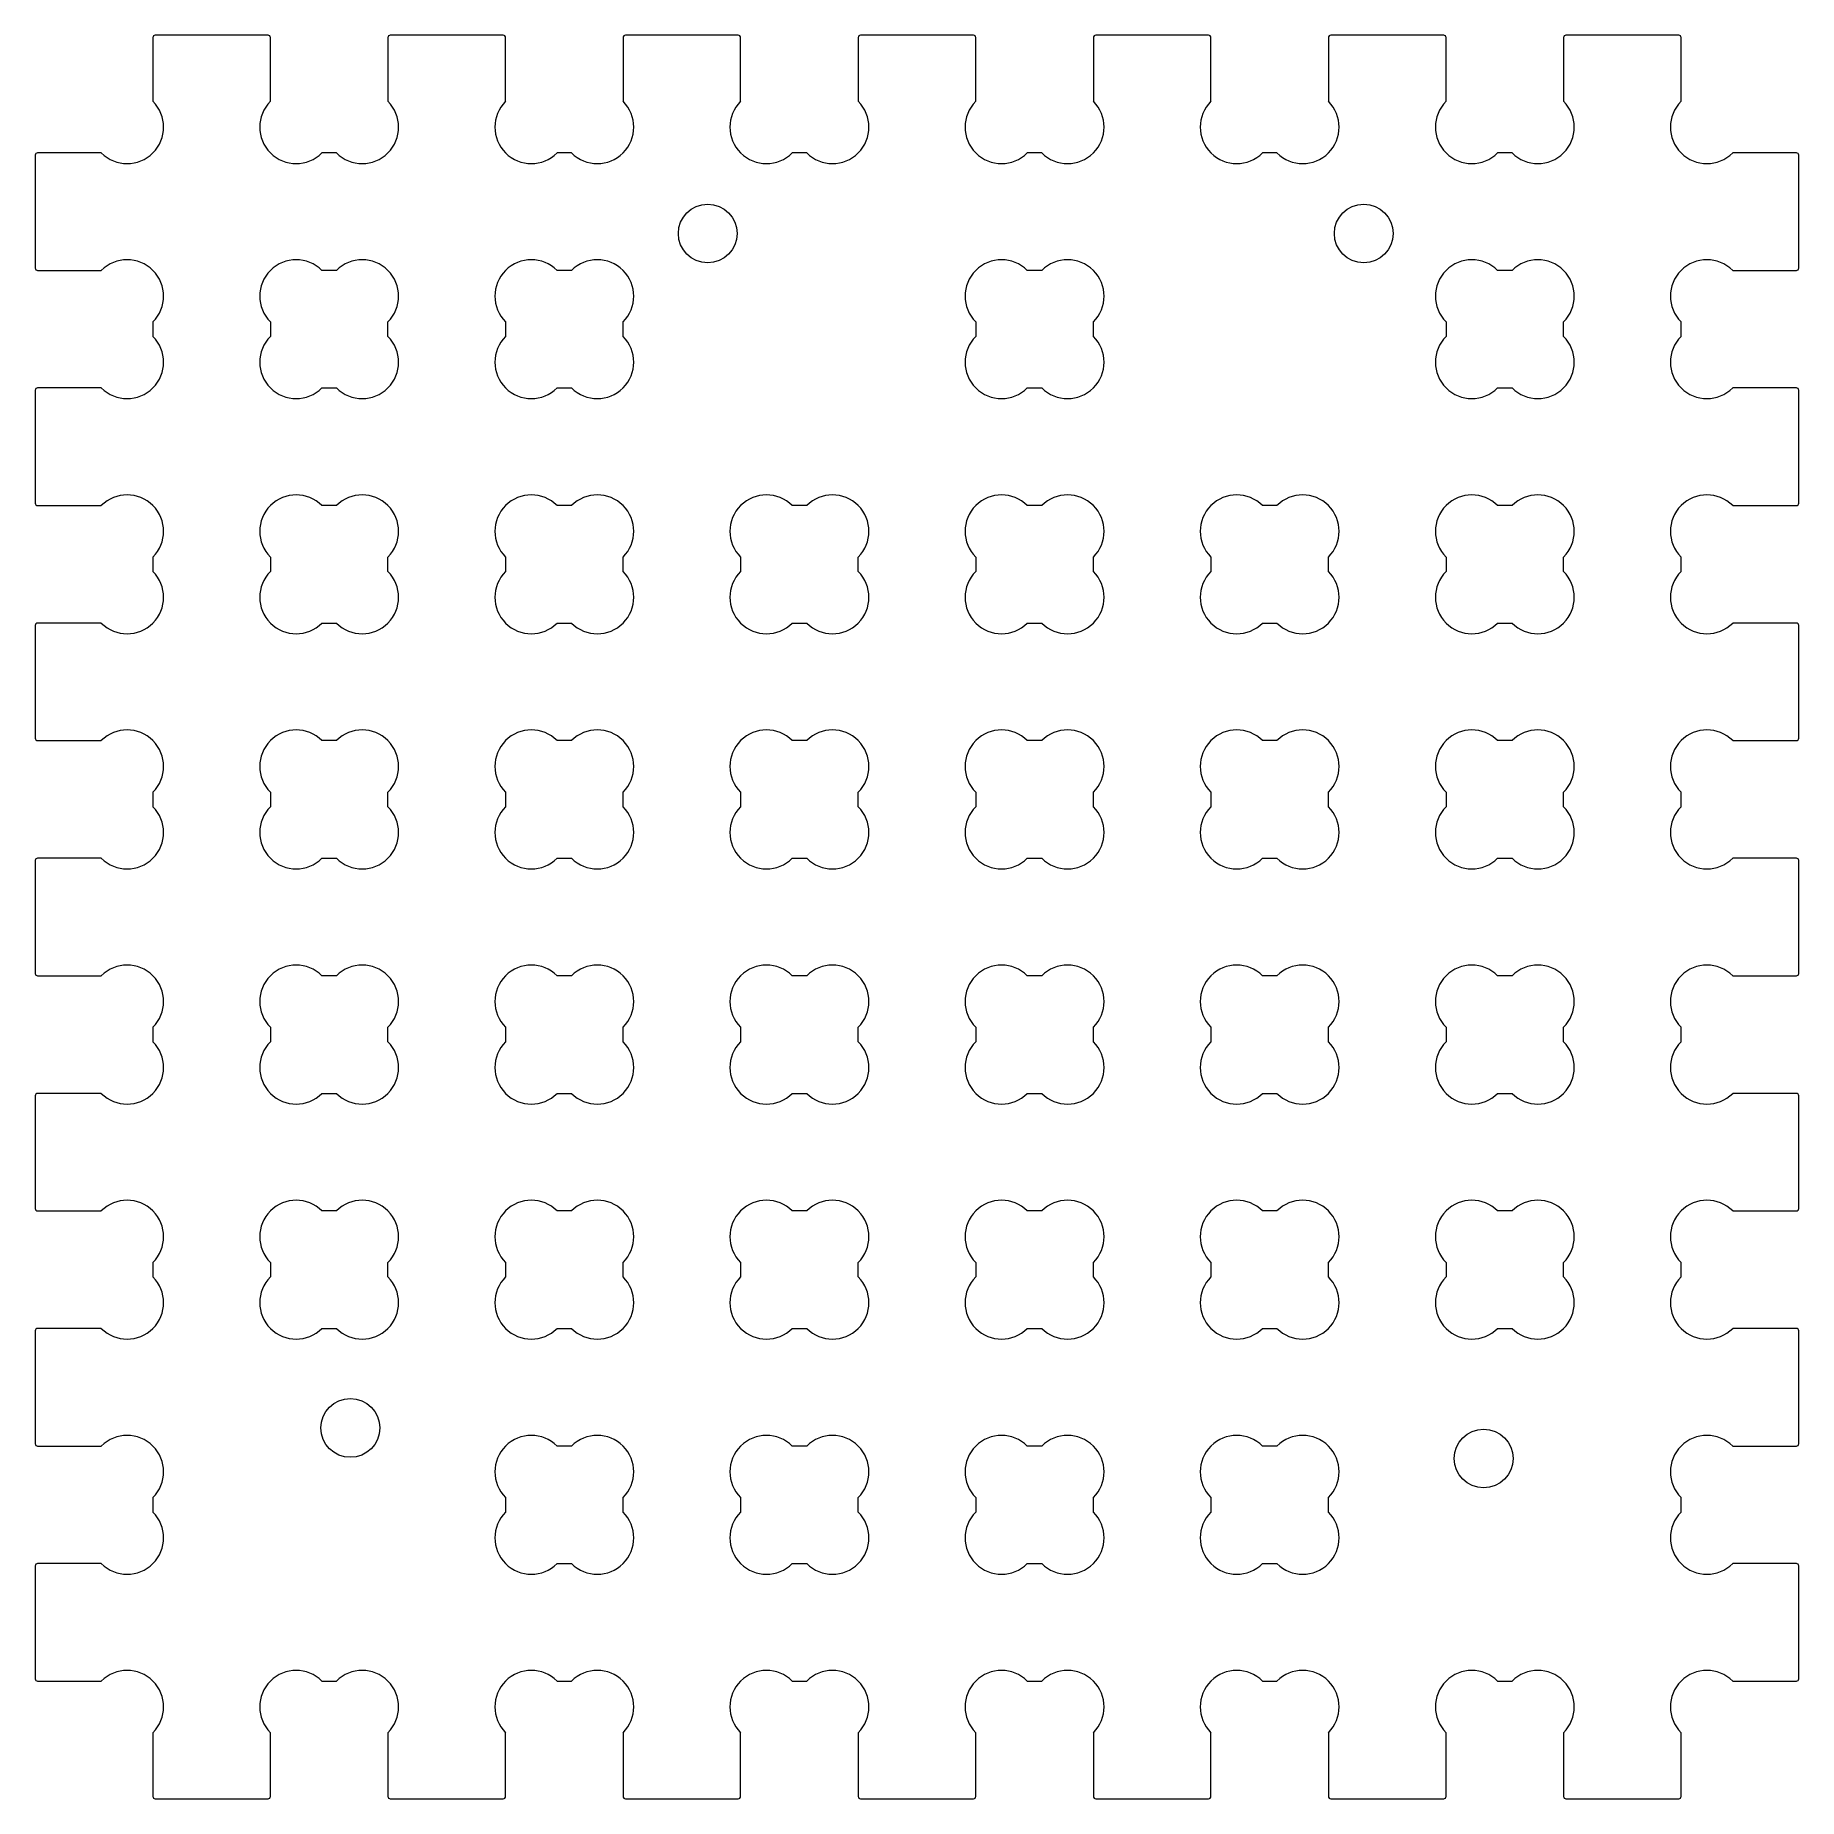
# Model space of a CAD drawing. Extents: x -37.5 to 37.5, y -37.5 to 37.5.
import ezdxf

# ---------------------------------------------------------------- set-up
doc = ezdxf.new("R2010")
doc.units = 0
doc.layers.get('0').update_dxf_attribs({"lineweight": 0})
doc.layers.add('holes', color=1, linetype='Continuous', lineweight=0)

msp = doc.modelspace()

# ---------------------------------------------------------------- linework, layer by layer
for p, q in [((32.4, 37.5), (27.6, 37.5)), ((-32.5, 37.4), (-32.5, 34.692)), ((-27.6, 37.5), (-32.4, 37.5)), ((-27.5, 34.692), (-27.5, 37.4)), ((-22.5, 37.4), (-22.5, 34.692)), ((-17.6, 37.5), (-22.4, 37.5)), ((-17.5, 34.692), (-17.5, 37.4)), ((-12.5, 37.4), (-12.5, 34.692)), ((-7.6, 37.5), (-12.4, 37.5)), ((-7.5, 34.692), (-7.5, 37.4)), ((-2.5, 37.4), (-2.5, 34.692)), ((2.4, 37.5), (-2.4, 37.5)), ((2.5, 34.692), (2.5, 37.4)), ((7.5, 37.4), (7.5, 34.692)), ((12.4, 37.5), (7.6, 37.5)), ((12.5, 34.692), (12.5, 37.4)), ((17.5, 37.4), (17.5, 34.692)), ((22.4, 37.5), (17.6, 37.5)), ((22.5, 34.692), (22.5, 37.4)), ((27.5, 37.4), (27.5, 34.692)), ((32.5, 34.692), (32.5, 37.4)), ((-37.5, 32.4), (-37.5, 27.6)), ((-34.692, 32.5), (-37.4, 32.5)), ((-24.692, 32.5), (-25.308, 32.5)), ((-14.692, 32.5), (-15.308, 32.5)), ((-4.692, 32.5), (-5.308, 32.5)), ((5.308, 32.5), (4.692, 32.5)), ((15.308, 32.5), (14.692, 32.5)), ((25.308, 32.5), (24.692, 32.5)), ((37.4, 32.5), (34.692, 32.5)), ((37.5, 27.6), (37.5, 32.4)), ((-37.4, 27.5), (-34.692, 27.5)), ((34.692, 27.5), (37.4, 27.5)), ((-32.5, 25.308), (-32.5, 24.692)), ((32.5, 24.692), (32.5, 25.308)), ((-37.5, 22.4), (-37.5, 17.6)), ((-34.692, 22.5), (-37.4, 22.5)), ((37.4, 22.5), (34.692, 22.5)), ((37.5, 17.6), (37.5, 22.4)), ((-37.4, 17.5), (-34.692, 17.5)), ((34.692, 17.5), (37.4, 17.5)), ((-32.5, 15.308), (-32.5, 14.692)), ((32.5, 14.692), (32.5, 15.308)), ((-37.5, 12.4), (-37.5, 7.6)), ((-34.692, 12.5), (-37.4, 12.5)), ((37.4, 12.5), (34.692, 12.5)), ((37.5, 7.6), (37.5, 12.4)), ((-37.4, 7.5), (-34.692, 7.5)), ((34.692, 7.5), (37.4, 7.5)), ((-32.5, 5.308), (-32.5, 4.692)), ((32.5, 4.692), (32.5, 5.308)), ((-37.5, 2.4), (-37.5, -2.4)), ((-34.692, 2.5), (-37.4, 2.5)), ((37.4, 2.5), (34.692, 2.5)), ((37.5, -2.4), (37.5, 2.4)), ((-37.4, -2.5), (-34.692, -2.5)), ((34.692, -2.5), (37.4, -2.5)), ((-32.5, -4.692), (-32.5, -5.308)), ((32.5, -5.308), (32.5, -4.692)), ((-34.692, -7.5), (-37.4, -7.5)), ((37.4, -7.5), (34.692, -7.5)), ((-37.5, -7.6), (-37.5, -12.4)), ((37.5, -12.4), (37.5, -7.6)), ((-37.4, -12.5), (-34.692, -12.5)), ((34.692, -12.5), (37.4, -12.5)), ((-32.5, -14.692), (-32.5, -15.308)), ((32.5, -15.308), (32.5, -14.692)), ((-37.5, -17.6), (-37.5, -22.4)), ((-34.692, -17.5), (-37.4, -17.5)), ((37.4, -17.5), (34.692, -17.5)), ((37.5, -22.4), (37.5, -17.6)), ((-37.4, -22.5), (-34.692, -22.5)), ((-37.4, -22.5), (-37.4, -22.5)), ((34.692, -22.5), (37.4, -22.5)), ((-32.5, -24.692), (-32.5, -25.308)), ((32.5, -25.308), (32.5, -24.692)), ((-37.5, -27.6), (-37.5, -32.4)), ((-34.692, -27.5), (-37.4, -27.5)), ((37.4, -27.5), (34.692, -27.5)), ((37.5, -32.4), (37.5, -27.6)), ((-37.4, -32.5), (-34.692, -32.5)), ((-25.308, -32.5), (-24.692, -32.5)), ((-15.308, -32.5), (-14.692, -32.5)), ((-5.308, -32.5), (-4.692, -32.5)), ((4.692, -32.5), (5.308, -32.5)), ((14.692, -32.5), (15.308, -32.5)), ((24.692, -32.5), (25.308, -32.5)), ((34.692, -32.5), (37.4, -32.5)), ((-32.5, -34.692), (-32.5, -37.4)), ((-27.5, -37.4), (-27.5, -34.692)), ((-22.5, -34.692), (-22.5, -37.4)), ((-17.5, -37.4), (-17.5, -34.692)), ((-12.5, -34.692), (-12.5, -37.4)), ((-7.5, -37.4), (-7.5, -34.692)), ((-2.5, -34.692), (-2.5, -37.4)), ((2.5, -37.4), (2.5, -34.692)), ((7.5, -34.692), (7.5, -37.4)), ((12.5, -37.4), (12.5, -34.692)), ((17.5, -34.692), (17.5, -37.4)), ((22.5, -37.4), (22.5, -34.692)), ((27.5, -34.692), (27.5, -37.4)), ((32.5, -37.4), (32.5, -34.692)), ((-32.4, -37.5), (-27.6, -37.5)), ((-22.4, -37.5), (-17.6, -37.5)), ((-12.4, -37.5), (-7.6, -37.5)), ((-2.4, -37.5), (2.4, -37.5)), ((7.6, -37.5), (12.4, -37.5)), ((17.6, -37.5), (22.4, -37.5)), ((27.6, -37.5), (32.4, -37.5))]:
    msp.add_line(p, q)
for centre, radius, start, end in [((32.4, 37.4), 0.1, 0, 90), ((-32.4, 37.4), 0.1, 90, 180), ((-27.6, 37.4), 0.1, 0, 90), ((-22.4, 37.4), 0.1, 90, 180), ((-17.6, 37.4), 0.1, 0, 90), ((-12.4, 37.4), 0.1, 90, 180), ((-7.6, 37.4), 0.1, 0, 90), ((-2.4, 37.4), 0.1, 90, 180), ((2.4, 37.4), 0.1, 0, 90), ((7.6, 37.4), 0.1, 90, 180), ((12.4, 37.4), 0.1, 0, 90), ((17.6, 37.4), 0.1, 90, 180), ((22.4, 37.4), 0.1, 0, 90), ((27.6, 37.4), 0.1, 90, 180), ((-33.596, 33.596), 1.55, 315, 45), ((-26.404, 33.596), 1.55, 135, 225), ((-23.596, 33.596), 1.55, 315, 45), ((-16.404, 33.596), 1.55, 135, 225), ((-13.596, 33.596), 1.55, 315, 45), ((-6.404, 33.596), 1.55, 135, 225), ((-3.596, 33.596), 1.55, 315, 45), ((3.596, 33.596), 1.55, 135, 225), ((6.404, 33.596), 1.55, 315, 45), ((13.596, 33.596), 1.55, 135, 225), ((16.404, 33.596), 1.55, 315, 45), ((23.596, 33.596), 1.55, 135, 225), ((26.404, 33.596), 1.55, 315, 45), ((33.596, 33.596), 1.55, 135, 225), ((-37.4, 32.4), 0.1, 90, 180), ((-33.596, 33.596), 1.55, 225, 315), ((-26.404, 33.596), 1.55, 225, 315), ((-23.596, 33.596), 1.55, 225, 315), ((-16.404, 33.596), 1.55, 225, 315), ((-13.596, 33.596), 1.55, 225, 315), ((-6.404, 33.596), 1.55, 225, 315), ((-3.596, 33.596), 1.55, 225, 315), ((3.596, 33.596), 1.55, 225, 315), ((6.404, 33.596), 1.55, 225, 315), ((13.596, 33.596), 1.55, 225, 315), ((16.404, 33.596), 1.55, 225, 315), ((23.596, 33.596), 1.55, 225, 315), ((26.404, 33.596), 1.55, 225, 315), ((33.596, 33.596), 1.55, 225, 315), ((37.4, 32.4), 0.1, 0, 90), ((-33.596, 26.404), 1.55, 45, 135), ((33.596, 26.404), 1.55, 45, 135), ((-37.4, 27.6), 0.1, 180, 270), ((-33.596, 26.404), 1.55, 315, 45), ((33.596, 26.404), 1.55, 135, 225), ((37.4, 27.6), 0.1, 270, 0), ((-33.596, 23.596), 1.55, 315, 45), ((33.596, 23.596), 1.55, 135, 225), ((-37.4, 22.4), 0.1, 90, 180), ((-33.596, 23.596), 1.55, 225, 315), ((33.596, 23.596), 1.55, 225, 315), ((37.4, 22.4), 0.1, 0, 90), ((-37.4, 17.6), 0.1, 180, 270), ((-33.596, 16.404), 1.55, 45, 135), ((-33.596, 16.404), 1.55, 315, 45), ((33.596, 16.404), 1.55, 135, 225), ((33.596, 16.404), 1.55, 45, 135), ((37.4, 17.6), 0.1, 270, 0), ((-33.596, 13.596), 1.55, 315, 45), ((33.596, 13.596), 1.55, 135, 225), ((-37.4, 12.4), 0.1, 90, 180), ((-33.596, 13.596), 1.55, 225, 315), ((33.596, 13.596), 1.55, 225, 315), ((37.4, 12.4), 0.1, 0, 90), ((-37.4, 7.6), 0.1, 180, 270), ((-33.596, 6.404), 1.55, 45, 135), ((33.596, 6.404), 1.55, 45, 135), ((37.4, 7.6), 0.1, 270, 0), ((-33.596, 6.404), 1.55, 315, 45), ((33.596, 6.404), 1.55, 135, 225), ((-33.596, 3.596), 1.55, 315, 45), ((33.596, 3.596), 1.55, 135, 225), ((-37.4, 2.4), 0.1, 90, 180), ((-33.596, 3.596), 1.55, 225, 315), ((33.596, 3.596), 1.55, 225, 315), ((37.4, 2.4), 0.1, 0, 90), ((-33.596, -3.596), 1.55, 45, 135), ((33.596, -3.596), 1.55, 45, 135), ((-37.4, -2.4), 0.1, 180, 270), ((-33.596, -3.596), 1.55, 315, 45), ((33.596, -3.596), 1.55, 135, 225), ((37.4, -2.4), 0.1, 270, 0), ((-33.596, -6.404), 1.55, 315, 45), ((33.596, -6.404), 1.55, 135, 225), ((-33.596, -6.404), 1.55, 225, 315), ((33.596, -6.404), 1.55, 225, 315), ((37.4, -7.6), 0.1, 0, 90), ((-37.4, -7.6), 0.1, 90, 180), ((-37.4, -12.4), 0.1, 180, 270), ((-33.596, -13.596), 1.55, 45, 135), ((-33.596, -13.596), 1.55, 315, 45), ((33.596, -13.596), 1.55, 135, 225), ((33.596, -13.596), 1.55, 45, 135), ((37.4, -12.4), 0.1, 270, 0), ((-33.596, -16.404), 1.55, 315, 45), ((33.596, -16.404), 1.55, 135, 225), ((-37.4, -17.6), 0.1, 90, 180), ((-33.596, -16.404), 1.55, 225, 315), ((33.596, -16.404), 1.55, 225, 315), ((37.4, -17.6), 0.1, 0, 90), ((-37.4, -22.4), 0.1, 180, 270), ((-33.596, -23.596), 1.55, 45, 135), ((-33.596, -23.596), 1.55, 315, 45), ((33.596, -23.596), 1.55, 45, 135), ((37.4, -22.4), 0.1, 270, 0), ((33.596, -23.596), 1.55, 135, 225), ((-33.596, -26.404), 1.55, 315, 45), ((33.596, -26.404), 1.55, 135, 225), ((-37.4, -27.6), 0.1, 90, 180), ((-33.596, -26.404), 1.55, 225, 315), ((33.596, -26.404), 1.55, 225, 315), ((37.4, -27.6), 0.1, 0, 90), ((-33.596, -33.596), 1.55, 45, 135), ((-26.404, -33.596), 1.55, 45, 135), ((-23.596, -33.596), 1.55, 45, 135), ((-16.404, -33.596), 1.55, 45, 135), ((-13.596, -33.596), 1.55, 45, 135), ((-6.404, -33.596), 1.55, 45, 135), ((-3.596, -33.596), 1.55, 45, 135), ((3.596, -33.596), 1.55, 45, 135), ((6.404, -33.596), 1.55, 45, 135), ((13.596, -33.596), 1.55, 45, 135), ((16.404, -33.596), 1.55, 45, 135), ((23.596, -33.596), 1.55, 45, 135), ((26.404, -33.596), 1.55, 45, 135), ((33.596, -33.596), 1.55, 45, 135), ((-37.4, -32.4), 0.1, 180, 270), ((-33.596, -33.596), 1.55, 315, 45), ((-26.404, -33.596), 1.55, 135, 225), ((-23.596, -33.596), 1.55, 315, 45), ((-16.404, -33.596), 1.55, 135, 225), ((-13.596, -33.596), 1.55, 315, 45), ((-6.404, -33.596), 1.55, 135, 225), ((-3.596, -33.596), 1.55, 315, 45), ((3.596, -33.596), 1.55, 135, 225), ((6.404, -33.596), 1.55, 315, 45), ((13.596, -33.596), 1.55, 135, 225), ((16.404, -33.596), 1.55, 315, 45), ((23.596, -33.596), 1.55, 135, 225), ((26.404, -33.596), 1.55, 315, 45), ((33.596, -33.596), 1.55, 135, 225), ((37.4, -32.4), 0.1, 270, 0), ((-32.4, -37.4), 0.1, 180, 270), ((-27.6, -37.4), 0.1, 270, 0), ((-22.4, -37.4), 0.1, 180, 270), ((-17.6, -37.4), 0.1, 270, 0), ((-12.4, -37.4), 0.1, 180, 270), ((-7.6, -37.4), 0.1, 270, 0), ((-2.4, -37.4), 0.1, 180, 270), ((2.4, -37.4), 0.1, 270, 0), ((7.6, -37.4), 0.1, 180, 270), ((12.4, -37.4), 0.1, 270, 0), ((17.6, -37.4), 0.1, 180, 270), ((22.4, -37.4), 0.1, 270, 0), ((27.6, -37.4), 0.1, 180, 270), ((32.4, -37.4), 0.1, 270, 0)]:
    msp.add_arc(centre, radius, start, end)
at = {"layer": 'holes'}
for p, q in [((-24.692, 27.5), (-25.308, 27.5)), ((-14.692, 27.5), (-15.308, 27.5)), ((5.308, 27.5), (4.692, 27.5)), ((25.308, 27.5), (24.692, 27.5)), ((-27.5, 25.308), (-27.5, 24.692)), ((-22.5, 24.692), (-22.5, 25.308)), ((-17.5, 25.308), (-17.5, 24.692)), ((-12.5, 24.692), (-12.5, 25.308)), ((2.5, 25.308), (2.5, 24.692)), ((7.5, 24.692), (7.5, 25.308)), ((22.5, 25.308), (22.5, 24.692)), ((27.5, 24.692), (27.5, 25.308)), ((-15.308, 22.5), (-14.692, 22.5)), ((24.692, 22.5), (25.308, 22.5)), ((-25.308, 22.5), (-24.692, 22.5)), ((-24.692, 22.5), (-24.692, 22.5)), ((-14.692, 22.5), (-14.692, 22.5)), ((4.692, 22.5), (5.308, 22.5)), ((5.308, 22.5), (5.308, 22.5)), ((25.308, 22.5), (25.308, 22.5)), ((-24.692, 17.5), (-25.308, 17.5)), ((-14.692, 17.5), (-15.308, 17.5)), ((-4.692, 17.5), (-5.308, 17.5)), ((5.308, 17.5), (4.692, 17.5)), ((15.308, 17.5), (14.692, 17.5)), ((25.308, 17.5), (24.692, 17.5)), ((-27.5, 15.308), (-27.5, 14.692)), ((-22.5, 14.692), (-22.5, 15.308)), ((-17.5, 15.308), (-17.5, 14.692)), ((-12.5, 14.692), (-12.5, 15.308)), ((-7.5, 15.308), (-7.5, 14.692)), ((-2.5, 14.692), (-2.5, 15.308)), ((2.5, 15.308), (2.5, 14.692)), ((7.5, 14.692), (7.5, 15.308)), ((12.5, 15.308), (12.5, 14.692)), ((17.5, 14.692), (17.5, 15.308)), ((22.5, 15.308), (22.5, 14.692)), ((27.5, 14.692), (27.5, 15.308)), ((-25.308, 12.5), (-24.692, 12.5)), ((-24.692, 12.5), (-24.692, 12.5)), ((-15.308, 12.5), (-14.692, 12.5)), ((-14.692, 12.5), (-14.692, 12.5)), ((-5.308, 12.5), (-4.692, 12.5)), ((-4.692, 12.5), (-4.692, 12.5)), ((4.692, 12.5), (5.308, 12.5)), ((5.308, 12.5), (5.308, 12.5)), ((14.692, 12.5), (15.308, 12.5)), ((15.308, 12.5), (15.308, 12.5)), ((24.692, 12.5), (25.308, 12.5)), ((25.308, 12.5), (25.308, 12.5)), ((-24.692, 7.5), (-25.308, 7.5)), ((-14.692, 7.5), (-15.308, 7.5)), ((-4.692, 7.5), (-5.308, 7.5)), ((5.308, 7.5), (4.692, 7.5)), ((15.308, 7.5), (14.692, 7.5)), ((25.308, 7.5), (24.692, 7.5)), ((-27.5, 5.308), (-27.5, 4.692)), ((-22.5, 4.692), (-22.5, 5.308)), ((-17.5, 5.308), (-17.5, 4.692)), ((-12.5, 4.692), (-12.5, 5.308)), ((-7.5, 5.308), (-7.5, 4.692)), ((-2.5, 4.692), (-2.5, 5.308)), ((2.5, 5.308), (2.5, 4.692)), ((7.5, 4.692), (7.5, 5.308)), ((12.5, 5.308), (12.5, 4.692)), ((17.5, 4.692), (17.5, 5.308)), ((22.5, 5.308), (22.5, 4.692)), ((27.5, 4.692), (27.5, 5.308)), ((-25.308, 2.5), (-24.692, 2.5)), ((-24.692, 2.5), (-24.692, 2.5)), ((-15.308, 2.5), (-14.692, 2.5)), ((-14.692, 2.5), (-14.692, 2.5)), ((-5.308, 2.5), (-4.692, 2.5)), ((-4.692, 2.5), (-4.692, 2.5)), ((4.692, 2.5), (5.308, 2.5)), ((5.308, 2.5), (5.308, 2.5)), ((14.692, 2.5), (15.308, 2.5)), ((15.308, 2.5), (15.308, 2.5)), ((24.692, 2.5), (25.308, 2.5)), ((25.308, 2.5), (25.308, 2.5)), ((-24.692, -2.5), (-25.308, -2.5)), ((-14.692, -2.5), (-15.308, -2.5)), ((-4.692, -2.5), (-5.308, -2.5)), ((5.308, -2.5), (4.692, -2.5)), ((15.308, -2.5), (14.692, -2.5)), ((25.308, -2.5), (24.692, -2.5)), ((-27.5, -4.692), (-27.5, -5.308)), ((-22.5, -5.308), (-22.5, -4.692)), ((-17.5, -4.692), (-17.5, -5.308)), ((-12.5, -5.308), (-12.5, -4.692)), ((-7.5, -4.692), (-7.5, -5.308)), ((-2.5, -5.308), (-2.5, -4.692)), ((2.5, -4.692), (2.5, -5.308)), ((7.5, -5.308), (7.5, -4.692)), ((12.5, -4.692), (12.5, -5.308)), ((17.5, -5.308), (17.5, -4.692)), ((22.5, -4.692), (22.5, -5.308)), ((27.5, -5.308), (27.5, -4.692)), ((-25.308, -7.5), (-24.692, -7.5)), ((-15.308, -7.5), (-14.692, -7.5)), ((-5.308, -7.5), (-4.692, -7.5)), ((-4.692, -7.5), (-4.692, -7.5)), ((4.692, -7.5), (5.308, -7.5)), ((5.308, -7.5), (5.308, -7.5)), ((14.692, -7.5), (15.308, -7.5)), ((15.308, -7.5), (15.308, -7.5)), ((24.692, -7.5), (25.308, -7.5)), ((25.308, -7.5), (25.308, -7.5)), ((-24.692, -7.5), (-24.692, -7.5)), ((-14.692, -7.5), (-14.692, -7.5)), ((-24.692, -12.5), (-25.308, -12.5)), ((-14.692, -12.5), (-15.308, -12.5)), ((-4.692, -12.5), (-5.308, -12.5)), ((5.308, -12.5), (4.692, -12.5)), ((15.308, -12.5), (14.692, -12.5)), ((25.308, -12.5), (24.692, -12.5)), ((-27.5, -14.692), (-27.5, -15.308)), ((-22.5, -15.308), (-22.5, -14.692)), ((-17.5, -14.692), (-17.5, -15.308)), ((-12.5, -15.308), (-12.5, -14.692)), ((-7.5, -14.692), (-7.5, -15.308)), ((-2.5, -15.308), (-2.5, -14.692)), ((2.5, -14.692), (2.5, -15.308)), ((7.5, -15.308), (7.5, -14.692)), ((12.5, -14.692), (12.5, -15.308)), ((17.5, -15.308), (17.5, -14.692)), ((22.5, -14.692), (22.5, -15.308)), ((27.5, -15.308), (27.5, -14.692)), ((-25.308, -17.5), (-24.692, -17.5)), ((-24.692, -17.5), (-24.692, -17.5)), ((-15.308, -17.5), (-14.692, -17.5)), ((-14.692, -17.5), (-14.692, -17.5)), ((-5.308, -17.5), (-4.692, -17.5)), ((-4.692, -17.5), (-4.692, -17.5)), ((4.692, -17.5), (5.308, -17.5)), ((5.308, -17.5), (5.308, -17.5)), ((14.692, -17.5), (15.308, -17.5)), ((15.308, -17.5), (15.308, -17.5)), ((24.692, -17.5), (25.308, -17.5)), ((25.308, -17.5), (25.308, -17.5)), ((-4.692, -22.5), (-5.308, -22.5)), ((5.308, -22.5), (4.692, -22.5)), ((15.308, -22.5), (14.692, -22.5)), ((-14.692, -22.5), (-15.308, -22.5)), ((-17.5, -24.692), (-17.5, -25.308)), ((-12.5, -25.308), (-12.5, -24.692)), ((-7.5, -24.692), (-7.5, -25.308)), ((-2.5, -25.308), (-2.5, -24.692)), ((2.5, -24.692), (2.5, -25.308)), ((7.5, -25.308), (7.5, -24.692)), ((12.5, -24.692), (12.5, -25.308)), ((17.5, -25.308), (17.5, -24.692)), ((-15.308, -27.5), (-14.692, -27.5)), ((-14.692, -27.5), (-14.692, -27.5)), ((-5.308, -27.5), (-4.692, -27.5)), ((-4.692, -27.5), (-4.692, -27.5)), ((4.692, -27.5), (5.308, -27.5)), ((5.308, -27.5), (5.308, -27.5)), ((14.692, -27.5), (15.308, -27.5)), ((15.308, -27.5), (15.308, -27.5))]:
    msp.add_line(p, q, dxfattribs=at)
for centre in [(-8.9, 29.07), (19, 29.07), (-24.1, -21.73), (24.1, -23.03)]:
    msp.add_circle(centre, 1.25, dxfattribs=at)
for centre, start, end in [((-26.404, 26.404), 45, 135), ((-23.596, 26.404), 45, 135), ((-16.404, 26.404), 45, 135), ((-13.596, 26.404), 45, 135), ((3.596, 26.404), 45, 135), ((6.404, 26.404), 45, 135), ((23.596, 26.404), 45, 135), ((26.404, 26.404), 45, 135), ((-26.404, 26.404), 135, 225), ((-23.596, 26.404), 315, 45), ((-16.404, 26.404), 135, 225), ((-13.596, 26.404), 315, 45), ((3.596, 26.404), 135, 225), ((6.404, 26.404), 315, 45), ((23.596, 26.404), 135, 225), ((26.404, 26.404), 315, 45), ((-26.404, 23.596), 135, 225), ((-23.596, 23.596), 315, 45), ((-16.404, 23.596), 135, 225), ((-13.596, 23.596), 315, 45), ((3.596, 23.596), 135, 225), ((6.404, 23.596), 315, 45), ((23.596, 23.596), 135, 225), ((26.404, 23.596), 315, 45), ((23.596, 23.596), 225, 315), ((-26.404, 23.596), 225, 315), ((-23.596, 23.596), 225, 315), ((-16.404, 23.596), 225, 315), ((-13.596, 23.596), 225, 315), ((3.596, 23.596), 225, 315), ((6.404, 23.596), 225, 315), ((26.404, 23.596), 225, 315), ((-26.404, 16.404), 135, 225), ((-26.404, 16.404), 45, 135), ((-23.596, 16.404), 45, 135), ((-23.596, 16.404), 315, 45), ((-16.404, 16.404), 135, 225), ((-16.404, 16.404), 45, 135), ((-13.596, 16.404), 45, 135), ((-13.596, 16.404), 315, 45), ((-6.404, 16.404), 135, 225), ((-6.404, 16.404), 45, 135), ((-3.596, 16.404), 45, 135), ((-3.596, 16.404), 315, 45), ((3.596, 16.404), 135, 225), ((3.596, 16.404), 45, 135), ((6.404, 16.404), 45, 135), ((6.404, 16.404), 315, 45), ((13.596, 16.404), 135, 225), ((13.596, 16.404), 45, 135), ((16.404, 16.404), 45, 135), ((16.404, 16.404), 315, 45), ((23.596, 16.404), 135, 225), ((23.596, 16.404), 45, 135), ((26.404, 16.404), 45, 135), ((26.404, 16.404), 315, 45), ((-26.404, 13.596), 135, 225), ((-23.596, 13.596), 315, 45), ((-16.404, 13.596), 135, 225), ((-13.596, 13.596), 315, 45), ((-6.404, 13.596), 135, 225), ((-3.596, 13.596), 315, 45), ((3.596, 13.596), 135, 225), ((6.404, 13.596), 315, 45), ((13.596, 13.596), 135, 225), ((16.404, 13.596), 315, 45), ((23.596, 13.596), 135, 225), ((26.404, 13.596), 315, 45), ((-26.404, 13.596), 225, 315), ((-23.596, 13.596), 225, 315), ((-16.404, 13.596), 225, 315), ((-13.596, 13.596), 225, 315), ((-6.404, 13.596), 225, 315), ((-3.596, 13.596), 225, 315), ((3.596, 13.596), 225, 315), ((6.404, 13.596), 225, 315), ((13.596, 13.596), 225, 315), ((16.404, 13.596), 225, 315), ((23.596, 13.596), 225, 315), ((26.404, 13.596), 225, 315), ((-26.404, 6.404), 135, 225), ((-26.404, 6.404), 45, 135), ((-23.596, 6.404), 45, 135), ((-16.404, 6.404), 45, 135), ((-13.596, 6.404), 45, 135), ((-6.404, 6.404), 45, 135), ((-3.596, 6.404), 45, 135), ((3.596, 6.404), 45, 135), ((6.404, 6.404), 45, 135), ((13.596, 6.404), 135, 225), ((13.596, 6.404), 45, 135), ((16.404, 6.404), 45, 135), ((23.596, 6.404), 45, 135), ((26.404, 6.404), 45, 135), ((-23.596, 6.404), 315, 45), ((-16.404, 6.404), 135, 225), ((-13.596, 6.404), 315, 45), ((-6.404, 6.404), 135, 225), ((-3.596, 6.404), 315, 45), ((3.596, 6.404), 135, 225), ((6.404, 6.404), 315, 45), ((16.404, 6.404), 315, 45), ((23.596, 6.404), 135, 225), ((26.404, 6.404), 315, 45), ((-26.404, 3.596), 135, 225), ((-23.596, 3.596), 315, 45), ((-16.404, 3.596), 135, 225), ((-13.596, 3.596), 315, 45), ((-6.404, 3.596), 135, 225), ((-3.596, 3.596), 315, 45), ((3.596, 3.596), 135, 225), ((6.404, 3.596), 315, 45), ((13.596, 3.596), 135, 225), ((16.404, 3.596), 315, 45), ((23.596, 3.596), 135, 225), ((26.404, 3.596), 315, 45), ((-26.404, 3.596), 225, 315), ((-23.596, 3.596), 225, 315), ((-16.404, 3.596), 225, 315), ((-13.596, 3.596), 225, 315), ((-6.404, 3.596), 225, 315), ((-3.596, 3.596), 225, 315), ((3.596, 3.596), 225, 315), ((6.404, 3.596), 225, 315), ((13.596, 3.596), 225, 315), ((16.404, 3.596), 225, 315), ((23.596, 3.596), 225, 315), ((26.404, 3.596), 225, 315), ((-26.404, -3.596), 45, 135), ((-23.596, -3.596), 45, 135), ((-16.404, -3.596), 45, 135), ((-13.596, -3.596), 45, 135), ((-6.404, -3.596), 45, 135), ((-3.596, -3.596), 45, 135), ((3.596, -3.596), 45, 135), ((6.404, -3.596), 45, 135), ((13.596, -3.596), 45, 135), ((16.404, -3.596), 45, 135), ((23.596, -3.596), 45, 135), ((26.404, -3.596), 45, 135), ((-26.404, -3.596), 135, 225), ((-23.596, -3.596), 315, 45), ((-16.404, -3.596), 135, 225), ((-13.596, -3.596), 315, 45), ((-6.404, -3.596), 135, 225), ((-3.596, -3.596), 315, 45), ((3.596, -3.596), 135, 225), ((6.404, -3.596), 315, 45), ((13.596, -3.596), 135, 225), ((16.404, -3.596), 315, 45), ((23.596, -3.596), 135, 225), ((26.404, -3.596), 315, 45), ((-26.404, -6.404), 135, 225), ((-23.596, -6.404), 315, 45), ((-16.404, -6.404), 135, 225), ((-13.596, -6.404), 315, 45), ((-6.404, -6.404), 135, 225), ((-3.596, -6.404), 315, 45), ((3.596, -6.404), 135, 225), ((6.404, -6.404), 315, 45), ((13.596, -6.404), 135, 225), ((16.404, -6.404), 315, 45), ((23.596, -6.404), 135, 225), ((26.404, -6.404), 315, 45), ((-26.404, -6.404), 225, 315), ((-16.404, -6.404), 225, 315), ((-6.404, -6.404), 225, 315), ((-3.596, -6.404), 225, 315), ((13.596, -6.404), 225, 315), ((16.404, -6.404), 225, 315), ((26.404, -6.404), 225, 315), ((-23.596, -6.404), 225, 315), ((-13.596, -6.404), 225, 315), ((3.596, -6.404), 225, 315), ((6.404, -6.404), 225, 315), ((23.596, -6.404), 225, 315), ((-26.404, -13.596), 135, 225), ((-26.404, -13.596), 45, 135), ((-23.596, -13.596), 45, 135), ((-23.596, -13.596), 315, 45), ((-16.404, -13.596), 135, 225), ((-16.404, -13.596), 45, 135), ((-13.596, -13.596), 45, 135), ((-13.596, -13.596), 315, 45), ((-6.404, -13.596), 135, 225), ((-6.404, -13.596), 45, 135), ((-3.596, -13.596), 45, 135), ((-3.596, -13.596), 315, 45), ((3.596, -13.596), 135, 225), ((3.596, -13.596), 45, 135), ((6.404, -13.596), 45, 135), ((6.404, -13.596), 315, 45), ((13.596, -13.596), 135, 225), ((13.596, -13.596), 45, 135), ((16.404, -13.596), 45, 135), ((16.404, -13.596), 315, 45), ((23.596, -13.596), 135, 225), ((23.596, -13.596), 45, 135), ((26.404, -13.596), 45, 135), ((26.404, -13.596), 315, 45), ((-26.404, -16.404), 135, 225), ((-23.596, -16.404), 315, 45), ((-16.404, -16.404), 135, 225), ((-13.596, -16.404), 315, 45), ((-6.404, -16.404), 135, 225), ((-3.596, -16.404), 315, 45), ((3.596, -16.404), 135, 225), ((6.404, -16.404), 315, 45), ((13.596, -16.404), 135, 225), ((16.404, -16.404), 315, 45), ((23.596, -16.404), 135, 225), ((26.404, -16.404), 315, 45), ((-26.404, -16.404), 225, 315), ((-23.596, -16.404), 225, 315), ((-16.404, -16.404), 225, 315), ((-13.596, -16.404), 225, 315), ((-6.404, -16.404), 225, 315), ((-3.596, -16.404), 225, 315), ((3.596, -16.404), 225, 315), ((6.404, -16.404), 225, 315), ((13.596, -16.404), 225, 315), ((16.404, -16.404), 225, 315), ((23.596, -16.404), 225, 315), ((26.404, -16.404), 225, 315), ((-16.404, -23.596), 45, 135), ((-13.596, -23.596), 45, 135), ((-6.404, -23.596), 45, 135), ((-3.596, -23.596), 45, 135), ((-3.596, -23.596), 315, 45), ((3.596, -23.596), 135, 225), ((3.596, -23.596), 45, 135), ((6.404, -23.596), 45, 135), ((13.596, -23.596), 45, 135), ((16.404, -23.596), 45, 135), ((16.404, -23.596), 315, 45), ((-16.404, -23.596), 135, 225), ((-13.596, -23.596), 315, 45), ((-6.404, -23.596), 135, 225), ((6.404, -23.596), 315, 45), ((13.596, -23.596), 135, 225), ((-16.404, -26.404), 135, 225), ((-13.596, -26.404), 315, 45), ((-6.404, -26.404), 135, 225), ((-3.596, -26.404), 315, 45), ((3.596, -26.404), 135, 225), ((6.404, -26.404), 315, 45), ((13.596, -26.404), 135, 225), ((16.404, -26.404), 315, 45), ((-16.404, -26.404), 225, 315), ((-13.596, -26.404), 225, 315), ((-6.404, -26.404), 225, 315), ((-3.596, -26.404), 225, 315), ((3.596, -26.404), 225, 315), ((6.404, -26.404), 225, 315), ((13.596, -26.404), 225, 315), ((16.404, -26.404), 225, 315)]:
    msp.add_arc(centre, 1.55, start, end, dxfattribs=at)

doc.saveas('drawing.dxf')
